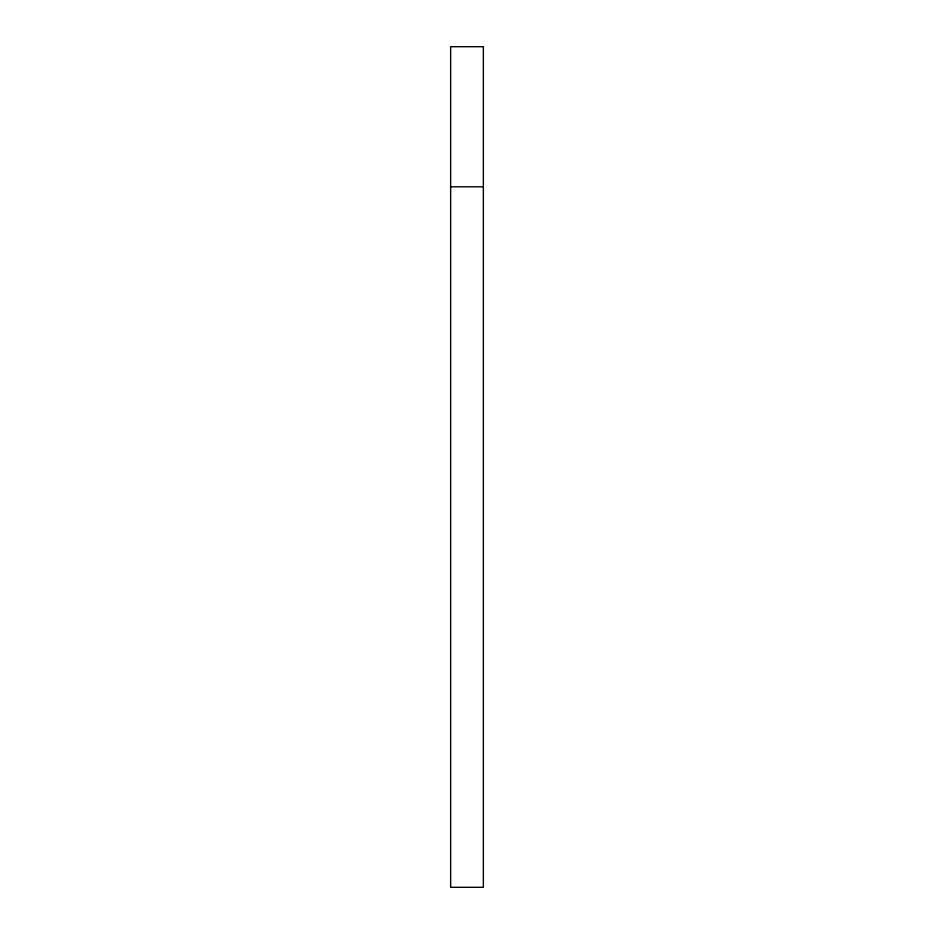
<?xml version="1.0" encoding="UTF-8"?>
<svg xmlns="http://www.w3.org/2000/svg" width="934" height="934" viewBox="0 0 934 934"><rect width="100%" height="100%" fill="white"/><g stroke="black" fill="none" stroke-linecap="round" stroke-linejoin="round"><path stroke-width="1.4" d="M450.655 186.8L483.345 186.8M483.345 46.7L450.655 46.7L450.655 887.3L483.345 887.3L483.345 46.7"/></g></svg>
